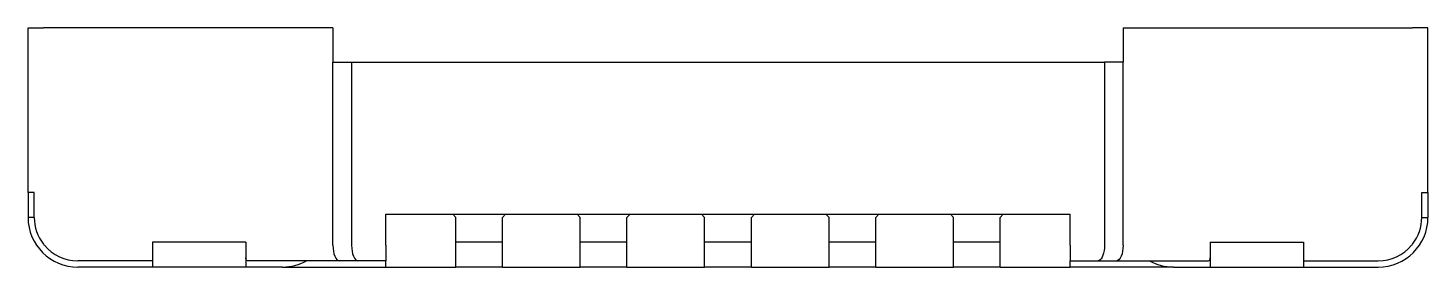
# Model space of a CAD drawing. Extents: x 77.7 to 140.4, y 66.9 to 151.2.
# Drawn here: x 77.75 to 82.25, y 99.615 to 100.385 of the extents above.
import ezdxf

# ---------------------------------------------------------------- set-up
doc = ezdxf.new("R2010")
doc.units = 0
doc.linetypes.add('SLD-実線', pattern=[0])
doc.layers.get('0').update_dxf_attribs({"linetype": 'CONTINUOUS'})

msp = doc.modelspace()

# ---------------------------------------------------------------- linework, layer by layer
at = {"color": 7, "linetype": 'SLD-実線'}
for p, q in [((77.75, 99.855), (77.75, 100.385)), ((77.75, 100.385), (77.8, 100.385)), ((78.73, 100.385), (77.8, 100.385)), ((78.73, 100.385), (78.73, 100.275)), ((81.27, 100.385), (82.2, 100.385)), ((81.27, 100.385), (81.27, 100.275)), ((82.25, 100.385), (82.2, 100.385)), ((82.25, 99.855), (82.25, 100.385)), ((78.73, 100.275), (78.79, 100.275)), ((78.73, 99.685), (78.73, 100.275)), ((78.79, 100.275), (78.79, 99.685)), ((78.79, 100.275), (81.21, 100.275)), ((81.21, 100.275), (81.21, 99.685)), ((81.27, 100.275), (81.21, 100.275)), ((81.27, 99.685), (81.27, 100.275)), ((77.77, 99.855), (77.75, 99.855)), ((77.75, 99.855), (77.75, 99.775)), ((77.77, 99.775), (77.77, 99.855)), ((82.23, 99.855), (82.25, 99.855)), ((82.23, 99.775), (82.23, 99.855)), ((82.25, 99.855), (82.25, 99.775)), ((77.77, 99.775), (77.75, 99.775)), ((78.9, 99.785), (81.1, 99.785)), ((78.9, 99.685), (78.9, 99.785)), ((79.125, 99.775), (79.115, 99.785)), ((79.125, 99.695), (79.125, 99.775)), ((79.275, 99.775), (79.285, 99.785)), ((79.275, 99.695), (79.275, 99.775)), ((79.525, 99.775), (79.515, 99.785)), ((79.525, 99.695), (79.525, 99.775)), ((79.675, 99.775), (79.685, 99.785)), ((79.675, 99.695), (79.675, 99.775)), ((79.925, 99.775), (79.915, 99.785)), ((79.925, 99.695), (79.925, 99.775)), ((80.075, 99.775), (80.085, 99.785)), ((80.075, 99.695), (80.075, 99.775)), ((80.325, 99.775), (80.315, 99.785)), ((80.325, 99.695), (80.325, 99.775)), ((80.475, 99.775), (80.485, 99.785)), ((80.475, 99.695), (80.475, 99.775)), ((80.725, 99.775), (80.715, 99.785)), ((80.725, 99.695), (80.725, 99.775)), ((80.875, 99.775), (80.885, 99.785)), ((80.875, 99.695), (80.875, 99.775)), ((81.1, 99.685), (81.1, 99.785)), ((82.23, 99.775), (82.25, 99.775)), ((78.45, 99.695), (78.15, 99.695)), ((78.15, 99.695), (78.15, 99.615)), ((78.45, 99.695), (78.45, 99.615)), ((78.9, 99.685), (78.9, 99.635)), ((79.125, 99.615), (79.125, 99.695)), ((79.275, 99.695), (79.125, 99.695)), ((79.275, 99.615), (79.275, 99.695)), ((79.675, 99.695), (79.525, 99.695)), ((79.525, 99.615), (79.525, 99.695)), ((79.675, 99.615), (79.675, 99.695)), ((80.075, 99.695), (79.925, 99.695)), ((79.925, 99.615), (79.925, 99.695)), ((80.075, 99.615), (80.075, 99.695)), ((80.325, 99.615), (80.325, 99.695)), ((80.475, 99.695), (80.325, 99.695)), ((80.475, 99.615), (80.475, 99.695)), ((80.875, 99.695), (80.725, 99.695)), ((80.725, 99.615), (80.725, 99.695)), ((80.875, 99.615), (80.875, 99.695)), ((81.1, 99.685), (81.1, 99.635)), ((81.55, 99.695), (81.85, 99.695)), ((81.55, 99.695), (81.55, 99.615)), ((81.85, 99.695), (81.85, 99.615)), ((78.15, 99.635), (77.91, 99.635)), ((78.7507, 99.635), (78.4558, 99.635)), ((78.8107, 99.635), (78.7507, 99.635)), ((78.9, 99.635), (78.8107, 99.635)), ((78.9, 99.615), (78.9, 99.635)), ((81.1, 99.635), (81.1893, 99.635)), ((81.1, 99.615), (81.1, 99.635)), ((81.1893, 99.635), (81.2493, 99.635)), ((81.2493, 99.635), (81.5442, 99.635)), ((81.85, 99.635), (82.09, 99.635)), ((77.9469, 99.615), (77.91, 99.615)), ((78.0034, 99.615), (77.9469, 99.615)), ((78.1266, 99.615), (78.0034, 99.615)), ((78.15, 99.615), (78.1266, 99.615)), ((78.45, 99.615), (78.15, 99.615)), ((78.53, 99.615), (78.45, 99.615)), ((78.5682, 99.615), (78.53, 99.615)), ((78.5682, 99.615), (78.9, 99.615)), ((78.9, 99.615), (79.125, 99.615)), ((79.275, 99.615), (79.125, 99.615)), ((79.275, 99.615), (79.525, 99.615)), ((79.675, 99.615), (79.525, 99.615)), ((79.675, 99.615), (79.925, 99.615)), ((80.075, 99.615), (79.925, 99.615)), ((80.075, 99.615), (80.325, 99.615)), ((80.475, 99.615), (80.325, 99.615)), ((80.475, 99.615), (80.725, 99.615)), ((80.875, 99.615), (80.725, 99.615)), ((80.875, 99.615), (81.1, 99.615)), ((81.4318, 99.615), (81.1, 99.615)), ((81.4318, 99.615), (81.47, 99.615)), ((81.47, 99.615), (81.55, 99.615)), ((81.55, 99.615), (81.85, 99.615)), ((81.85, 99.615), (81.8734, 99.615)), ((81.8734, 99.615), (81.9966, 99.615)), ((81.9966, 99.615), (82.0531, 99.615)), ((82.0531, 99.615), (82.09, 99.615))]:
    msp.add_line(p, q, dxfattribs=at)
for points in [[(78.73, 99.685), (78.7304, 99.6752), (78.7316, 99.6659), (78.7335, 99.6572), (78.7361, 99.6496), (78.7392, 99.6434), (78.7428, 99.6388), (78.7467, 99.636), (78.7507, 99.635)], [(78.79, 99.685), (78.7904, 99.6752), (78.7916, 99.6659), (78.7935, 99.6572), (78.7961, 99.6496), (78.7992, 99.6434), (78.8028, 99.6388), (78.8067, 99.636), (78.8107, 99.635)], [(81.21, 99.685), (81.2097, 99.6763), (81.2088, 99.6679), (81.2072, 99.66), (81.2052, 99.6529), (81.2026, 99.6467), (81.1996, 99.6417), (81.1964, 99.638), (81.1929, 99.6358), (81.1893, 99.635)], [(81.27, 99.685), (81.2696, 99.6752), (81.2684, 99.6659), (81.2665, 99.6572), (81.2639, 99.6496), (81.2608, 99.6434), (81.2572, 99.6388), (81.2533, 99.636), (81.2493, 99.635)], [(78.4558, 99.635), (78.4516, 99.637), (78.45, 99.6433), (78.45, 99.645)], [(81.5442, 99.635), (81.5484, 99.637), (81.55, 99.6433), (81.55, 99.645)]]:
    msp.add_lwpolyline(points, dxfattribs=at)
for centre, radius, start, end in [((77.91, 99.775), 0.16, 180, 270), ((77.91, 99.775), 0.14, 180, 218.2132), ((82.09, 99.775), 0.16, 270, 0), ((82.09, 99.775), 0.14, 321.7868, 0), ((77.91, 99.775), 0.14, 218.2132, 220.0052), ((77.91, 99.775), 0.14, 220.0052, 270), ((82.09, 99.775), 0.14, 270, 319.9948), ((82.09, 99.775), 0.14, 319.9948, 321.7868), ((78.5682, 99.775), 0.16, 270, 298.955), ((81.4318, 99.775), 0.16, 241.045, 270)]:
    msp.add_arc(centre, radius, start, end, dxfattribs=at)

doc.saveas('drawing.dxf')
